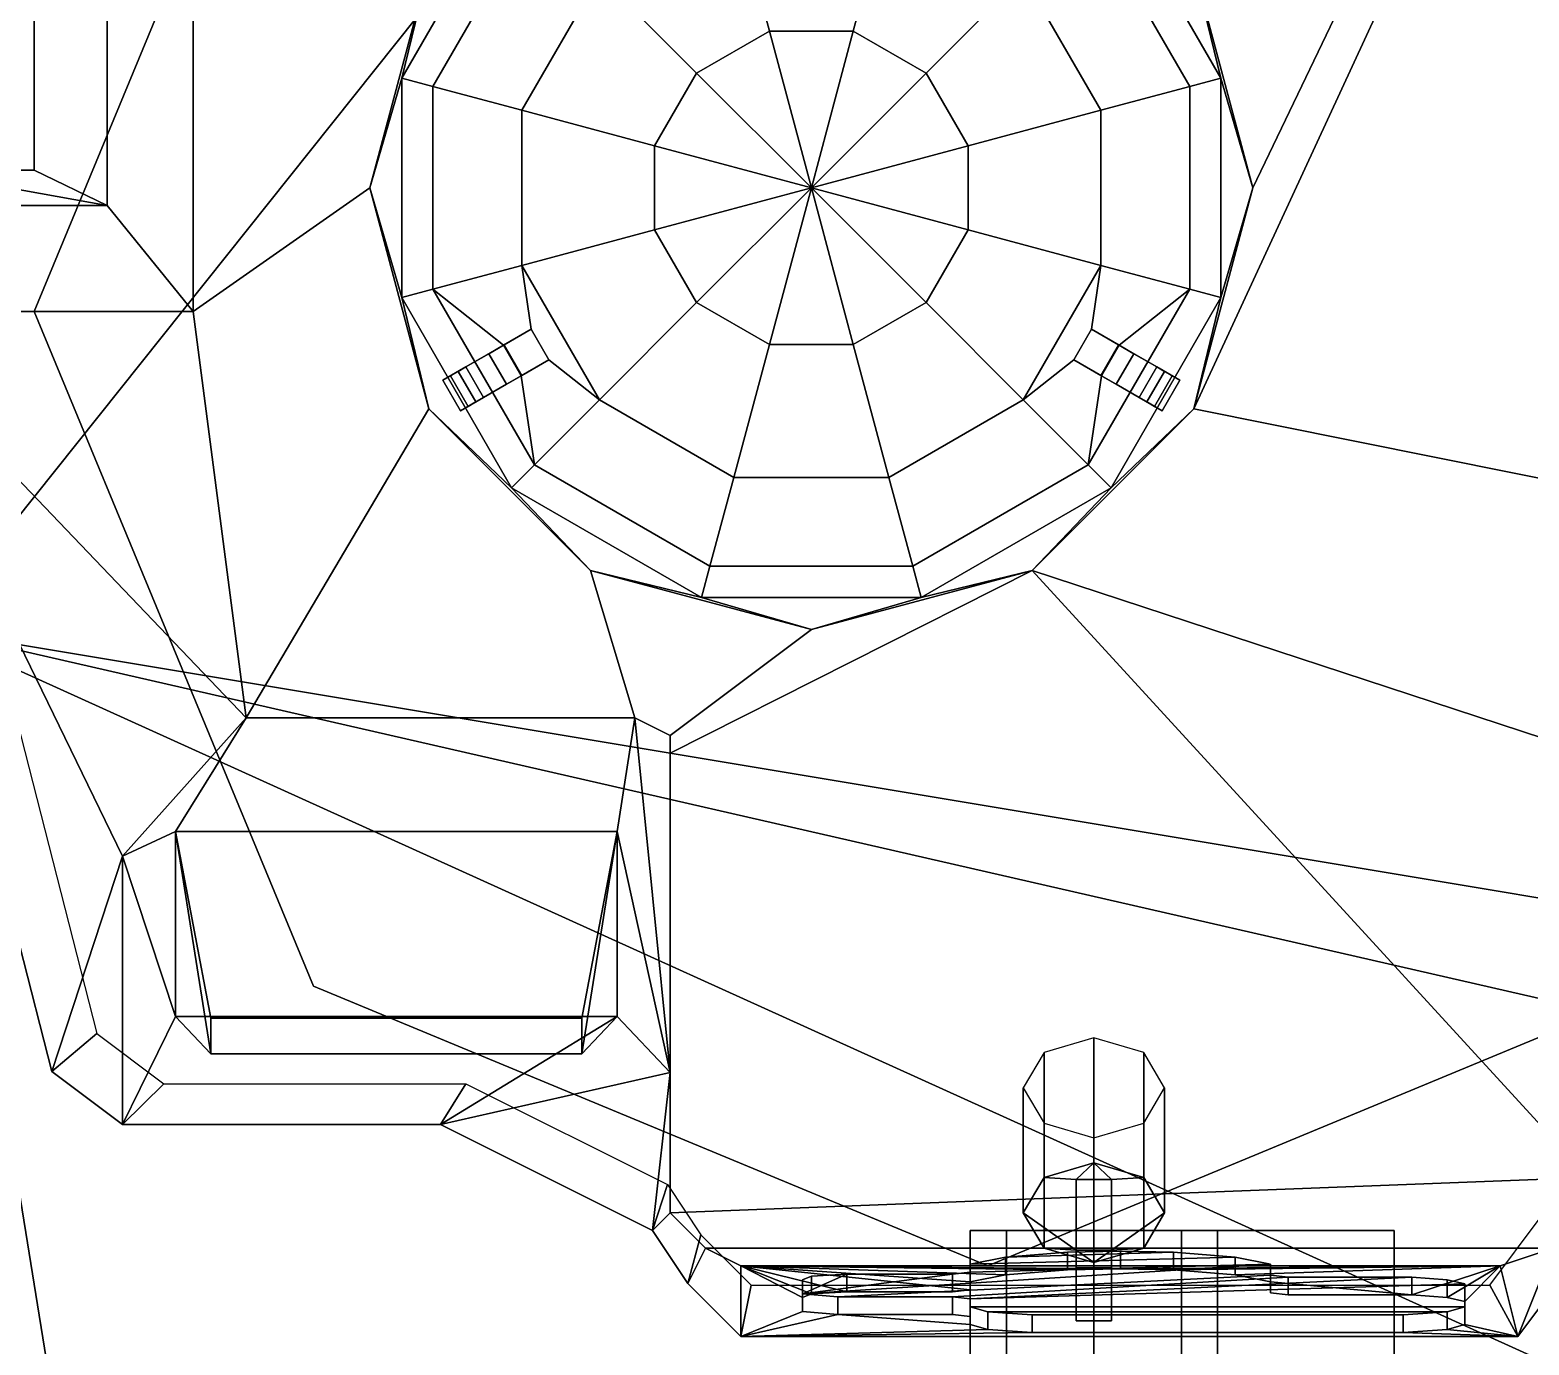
# Model space of a CAD drawing. Header units: millimetres. Extents: x -1 to 1, y -2.1 to 9.2.
# Drawn here: x -0.542 to 0.306, y -0.495 to 0.249 of the extents above; entities that cross this region are included whole.
import ezdxf

# ---------------------------------------------------------------- set-up
doc = ezdxf.new("R2010")
doc.units = ezdxf.units.MM
doc.layers.add('sleeve', color=5, linetype='Continuous')
doc.layers.add('turret', color=2, linetype='Continuous')

msp = doc.modelspace()

# ---------------------------------------------------------------- linework, layer by layer
for points in [[(-0.6, -1.23, 0.33), (-0.6, 1.58, 0.33), (0.6, 1.58, 0.33), (0.6, -1.23, 0.33)], [(0.11, 0.8, 1.37), (-0.6, -0.09, 1.37), (0.6, -0.29, 1.37), (0.51, 0.8, 1.37)], [(0.11, 0.8, 1.37), (-0.6, 0.8, 1.37), (-0.6, -0.09, 1.37), (0.11, 0.8, 1.37)], [(-0.6, -0.09, 1.37), (-0.63, -0.09, 1.35), (-0.54469, -0.61776, 1.35), (-0.51571, -0.61, 1.37)], [(-0.6, -0.09, 1.37), (-0.51571, -0.61, 1.37), (0.41, -0.62, 1.36778), (0.46, -0.57, 1.37)], [(0.58, -0.36, 1.37), (-0.6, -0.09, 1.37), (0.46, -0.57, 1.37), (0.53, -0.46, 1.37)], [(0.6, -0.29, 1.37), (-0.6, -0.09, 1.37), (0.58, -0.36, 1.37), (0.6, -0.29, 1.37)]]:
    msp.add_3dface(points)
at = {"layer": 'sleeve'}
for points in [[(-0.01, -0.43, 1.64), (-0.01, -0.43, 1.55), (-0.01, -0.7, 1.55), (-0.01, -0.7, 1.64)], [(0.0105, -0.43, 1.6895), (-0.01, -0.43, 1.64), (-0.01, -0.7, 1.64), (0.0105, -0.7, 1.6895)], [(-0.01, -0.43, 1.55), (0.0105, -0.43, 1.5005), (0.0105, -0.78, 1.5005), (-0.01, -0.78, 1.55)], [(0.06, -0.43, 1.71), (0.0105, -0.43, 1.6895), (0.0105, -0.7, 1.6895), (0.06, -0.7, 1.71)], [(0.0105, -0.43, 1.5005), (0.06, -0.43, 1.48), (0.06, -0.78, 1.48), (0.0105, -0.78, 1.5005)], [(0.23, -0.43, 1.48), (0.23, -0.59, 1.48), (0.06, -0.69, 1.48), (0.06, -0.43, 1.48)], [(0.23, -0.43, 1.63), (0.23, -0.43, 1.48), (0.06, -0.43, 1.48), (0.13, -0.43, 1.63)], [(0.1095, -0.43, 1.6895), (0.06, -0.43, 1.71), (0.06, -0.7, 1.71), (0.1095, -0.7, 1.6895)], [(0.13, -0.43, 1.64), (0.1095, -0.43, 1.6895), (0.1095, -0.7, 1.6895), (0.13, -0.7, 1.64)], [(0.13, -0.43, 1.63), (0.13, -0.69, 1.63), (0.23, -0.59, 1.63), (0.23, -0.43, 1.63)], [(0.13, -0.43, 1.63), (0.13, -0.43, 1.64), (0.13, -0.7, 1.64), (0.13, -0.69, 1.63)], [(0.23, -0.59, 1.63), (0.23, -0.59, 1.48), (0.23, -0.43, 1.48), (0.23, -0.43, 1.63)]]:
    msp.add_3dface(points, dxfattribs=at)
at = {"layer": 'turret'}
for points in [[(-0.38184, 0.47184, 1.37), (-0.54, 0.09, 1.37), (-0.54, 0.09, 1.4), (-0.38184, 0.47184, 1.4)], [(0.36414, 0.45586, 1.9), (0.29, 0.41, 1.9), (0.11651, 0.035, 1.9), (0.39, -0.02, 1.9)], [(0.11651, 0.285, 1.9), (0.15, 0.16, 1.9), (0.27, 0.41, 1.9), (0.19586, 0.45586, 1.9)], [(-0.49851, 0.41, 1.78), (-0.54, 0.39, 1.78), (-0.54, 0.17, 1.78), (-0.49851, 0.15, 1.78)], [(-0.45, 0.41, 1.9), (-0.49851, 0.41, 1.78), (-0.49851, 0.15, 1.78), (-0.45, 0.09, 1.9)], [(-0.45, 0.41, 1.9), (-0.45, 0.09, 1.9), (-0.35, 0.16, 1.9), (-0.31651, 0.285, 1.9)], [(0.29, 0.41, 1.9), (0.27, 0.41, 1.9), (0.15, 0.16, 1.9), (0.11651, 0.035, 1.9)], [(-0.54, 0.39, 1.78), (-0.61, 0.39, 1.73), (-0.61, 0.17, 1.73), (-0.54, 0.17, 1.78)], [(-0.26971, 0.32971, 1.92), (-0.31651, 0.285, 1.92), (-0.33182, 0.22212, 1.92)], [(-0.25679, 0.31679, 1.98), (-0.26971, 0.32971, 1.92), (-0.33182, 0.22212, 1.92), (-0.31418, 0.21739, 1.98)], [(-0.12377, 0.24871, 2.09), (-0.14392, 0.32392, 2.05), (-0.22, 0.28, 2.05), (-0.16494, 0.22494, 2.09)], [(-0.07623, 0.24871, 2.09), (-0.05608, 0.32392, 2.05), (-0.14392, 0.32392, 2.05), (-0.12377, 0.24871, 2.09)], [(-0.03506, 0.22494, 2.09), (0.02, 0.28, 2.05), (-0.05608, 0.32392, 2.05), (-0.07623, 0.24871, 2.09)], [(0.11418, 0.21739, 1.98), (0.13182, 0.22212, 1.92), (0.06971, 0.32971, 1.92), (0.05679, 0.31679, 1.98)], [(0.13182, 0.22212, 1.92), (0.11651, 0.285, 1.92), (0.06971, 0.32971, 1.92)], [(-0.22, 0.28, 2.05), (-0.25679, 0.31679, 1.98), (-0.31418, 0.21739, 1.98), (-0.26392, 0.20392, 2.05)], [(0.06392, 0.20392, 2.05), (0.11418, 0.21739, 1.98), (0.05679, 0.31679, 1.98), (0.02, 0.28, 2.05)], [(-0.31651, 0.285, 1.92), (-0.35, 0.16, 1.92), (-0.33182, 0.22212, 1.92)], [(-0.31651, 0.285, 1.9), (-0.35, 0.16, 1.9), (-0.35, 0.16, 1.92), (-0.31651, 0.285, 1.92)], [(0.15, 0.16, 1.92), (0.11651, 0.285, 1.92), (0.13182, 0.22212, 1.92)], [(0.15, 0.16, 1.9), (0.11651, 0.285, 1.9), (0.11651, 0.285, 1.92), (0.15, 0.16, 1.92)], [(-0.16494, 0.22494, 2.09), (-0.22, 0.28, 2.05), (-0.26392, 0.20392, 2.05), (-0.18871, 0.18377, 2.09)], [(-0.01129, 0.18377, 2.09), (0.06392, 0.20392, 2.05), (0.02, 0.28, 2.05), (-0.03506, 0.22494, 2.09)], [(-0.1, 0.16, 2.11), (-0.12377, 0.24871, 2.09), (-0.16494, 0.22494, 2.09), (-0.1, 0.16, 2.11)], [(-0.1, 0.16, 2.11), (-0.07623, 0.24871, 2.09), (-0.12377, 0.24871, 2.09), (-0.1, 0.16, 2.11)], [(-0.1, 0.16, 2.11), (-0.03506, 0.22494, 2.09), (-0.07623, 0.24871, 2.09), (-0.1, 0.16, 2.11)], [(-0.33182, 0.22212, 1.92), (-0.35, 0.16, 1.92), (-0.33182, 0.09788, 1.92)], [(-0.31418, 0.21739, 1.98), (-0.33182, 0.22212, 1.92), (-0.33182, 0.09788, 1.92), (-0.31418, 0.10261, 1.98)], [(-0.1, 0.16, 2.11), (-0.16494, 0.22494, 2.09), (-0.18871, 0.18377, 2.09), (-0.1, 0.16, 2.11)], [(-0.1, 0.16, 2.11), (-0.01129, 0.18377, 2.09), (-0.03506, 0.22494, 2.09), (-0.1, 0.16, 2.11)], [(0.11418, 0.10261, 1.98), (0.13182, 0.09788, 1.92), (0.13182, 0.22212, 1.92), (0.11418, 0.21739, 1.98)], [(0.13182, 0.09788, 1.92), (0.15, 0.16, 1.92), (0.13182, 0.22212, 1.92)], [(-0.26392, 0.20392, 2.05), (-0.31418, 0.21739, 1.98), (-0.31418, 0.10261, 1.98), (-0.26392, 0.11608, 2.05)], [(0.06392, 0.11608, 2.05), (0.11418, 0.10261, 1.98), (0.11418, 0.21739, 1.98), (0.06392, 0.20392, 2.05)], [(-0.18871, 0.18377, 2.09), (-0.26392, 0.20392, 2.05), (-0.26392, 0.11608, 2.05), (-0.18871, 0.13623, 2.09)], [(-0.01129, 0.13623, 2.09), (0.06392, 0.11608, 2.05), (0.06392, 0.20392, 2.05), (-0.01129, 0.18377, 2.09)], [(-0.1, 0.16, 2.11), (-0.18871, 0.18377, 2.09), (-0.18871, 0.13623, 2.09), (-0.1, 0.16, 2.11)], [(-0.1, 0.16, 2.11), (-0.01129, 0.13623, 2.09), (-0.01129, 0.18377, 2.09), (-0.1, 0.16, 2.11)], [(-0.61, 0.17, 1.73), (-0.61, 0.15, 1.50421), (-0.61, 0.15, 1.50421), (-0.49851, 0.15, 1.78)], [(-0.54, 0.17, 1.78), (-0.61, 0.17, 1.73), (-0.61, 0.17, 1.73), (-0.49851, 0.15, 1.78)], [(-0.45, 0.09, 1.9), (-0.42, -0.14, 1.9), (-0.31651, 0.035, 1.9), (-0.35, 0.16, 1.9)], [(-0.35, 0.16, 1.92), (-0.31651, 0.035, 1.92), (-0.33182, 0.09788, 1.92)], [(-0.35, 0.16, 1.9), (-0.31651, 0.035, 1.9), (-0.31651, 0.035, 1.92), (-0.35, 0.16, 1.92)], [(-0.1, 0.16, 2.11), (-0.18871, 0.13623, 2.09), (-0.16494, 0.09506, 2.09), (-0.1, 0.16, 2.11)], [(-0.1, 0.16, 2.11), (-0.16494, 0.09506, 2.09), (-0.12377, 0.07129, 2.09), (-0.1, 0.16, 2.11)], [(-0.1, 0.16, 2.11), (-0.12377, 0.07129, 2.09), (-0.07623, 0.07129, 2.09), (-0.1, 0.16, 2.11)], [(-0.1, 0.16, 2.11), (-0.03506, 0.09506, 2.09), (-0.01129, 0.13623, 2.09), (-0.1, 0.16, 2.11)], [(-0.1, 0.16, 2.11), (-0.07623, 0.07129, 2.09), (-0.03506, 0.09506, 2.09), (-0.1, 0.16, 2.11)], [(0.11651, 0.035, 1.92), (0.15, 0.16, 1.92), (0.13182, 0.09788, 1.92)], [(0.11651, 0.035, 1.9), (0.15, 0.16, 1.9), (0.15, 0.16, 1.92), (0.11651, 0.035, 1.92)], [(-0.49851, 0.15, 1.78), (-0.61, 0.15, 1.50421), (-0.64, 0.09, 1.43), (-0.45, 0.09, 1.9)], [(-0.18871, 0.13623, 2.09), (-0.26392, 0.11608, 2.05), (-0.22, 0.04, 2.05), (-0.16494, 0.09506, 2.09)], [(-0.03506, 0.09506, 2.09), (0.02, 0.04, 2.05), (0.06392, 0.11608, 2.05), (-0.01129, 0.13623, 2.09)], [(-0.31418, 0.10261, 1.98), (-0.27431, 0.07091, 2.00601), (-0.25865, 0.07995, 2.03121), (-0.26392, 0.11608, 2.05)], [(-0.26392, 0.11608, 2.05), (-0.25865, 0.07995, 2.03121), (-0.24865, 0.06263, 2.03121), (-0.22, 0.04, 2.05)], [(0.02, 0.04, 2.05), (0.04865, 0.06263, 2.03121), (0.05865, 0.07995, 2.03121), (0.06392, 0.11608, 2.05)], [(0.07431, 0.07091, 2.00601), (0.11418, 0.10261, 1.98), (0.06392, 0.11608, 2.05), (0.05865, 0.07995, 2.03121)], [(-0.31418, 0.10261, 1.98), (-0.33182, 0.09788, 1.92), (-0.26971, -0.00971, 1.92), (-0.25679, 0.00321, 1.98)], [(-0.27431, 0.07091, 2.00601), (-0.31418, 0.10261, 1.98), (-0.25679, 0.00321, 1.98), (-0.26431, 0.05359, 2.00601)], [(0.06431, 0.05359, 2.00601), (0.05679, 0.00321, 1.98), (0.11418, 0.10261, 1.98), (0.07431, 0.07091, 2.00601)], [(0.05679, 0.00321, 1.98), (0.06971, -0.00971, 1.92), (0.13182, 0.09788, 1.92), (0.11418, 0.10261, 1.98)], [(-0.33182, 0.09788, 1.92), (-0.31651, 0.035, 1.92), (-0.26971, -0.00971, 1.92)], [(-0.16494, 0.09506, 2.09), (-0.22, 0.04, 2.05), (-0.14392, -0.00392, 2.05), (-0.12377, 0.07129, 2.09)], [(-0.07623, 0.07129, 2.09), (-0.05608, -0.00392, 2.05), (0.02, 0.04, 2.05), (-0.03506, 0.09506, 2.09)], [(0.06971, -0.00971, 1.92), (0.11651, 0.035, 1.92), (0.13182, 0.09788, 1.92)], [(-0.45, 0.09, 1.9), (-0.64, 0.09, 1.43), (-0.42, -0.14, 1.9), (-0.45, 0.09, 1.9)], [(-0.42, -0.14, 1.9), (-0.64, 0.09, 1.43), (-0.49, -0.2183, 1.74), (-0.42, -0.14, 1.9)], [(-0.49, -0.2183, 1.74), (-0.64, 0.09, 1.43), (-0.53, -0.34, 1.43), (-0.49, -0.2183, 1.74)], [(-0.64, 0.09, 1.43), (-0.609, 0.09, 1.4), (-0.5045, -0.3185, 1.4), (-0.53, -0.34, 1.43)], [(-0.54, 0.09, 1.37), (-0.38184, -0.29184, 1.37), (-0.38184, -0.29184, 1.4), (-0.54, 0.09, 1.4)], [(-0.27431, 0.07091, 2.00601), (-0.28254, 0.06616, 2.025), (-0.27387, 0.07116, 2.04), (-0.25865, 0.07995, 2.03121)], [(-0.25865, 0.07995, 2.03121), (-0.27387, 0.07116, 2.04), (-0.26387, 0.05384, 2.04), (-0.24865, 0.06263, 2.03121)], [(0.04865, 0.06263, 2.03121), (0.06387, 0.05384, 2.04), (0.07387, 0.07116, 2.04), (0.05865, 0.07995, 2.03121)], [(0.08254, 0.06616, 2.025), (0.07431, 0.07091, 2.00601), (0.05865, 0.07995, 2.03121), (0.07387, 0.07116, 2.04)], [(-0.27387, 0.07116, 2.04), (-0.29553, 0.05866, 2.04), (-0.28553, 0.04134, 2.04), (-0.26387, 0.05384, 2.04)], [(-0.28254, 0.06616, 2.025), (-0.29553, 0.05866, 2.025), (-0.29553, 0.05866, 2.04), (-0.27387, 0.07116, 2.04)], [(-0.28254, 0.06616, 2.025), (-0.27431, 0.07091, 2.00601), (-0.26431, 0.05359, 2.00601), (-0.27254, 0.04884, 2.025)], [(-0.12377, 0.07129, 2.09), (-0.14392, -0.00392, 2.05), (-0.05608, -0.00392, 2.05), (-0.07623, 0.07129, 2.09)], [(0.06387, 0.05384, 2.04), (0.08553, 0.04134, 2.04), (0.09553, 0.05866, 2.04), (0.07387, 0.07116, 2.04)], [(0.07254, 0.04884, 2.025), (0.06431, 0.05359, 2.00601), (0.07431, 0.07091, 2.00601), (0.08254, 0.06616, 2.025)], [(0.09553, 0.05866, 2.025), (0.08254, 0.06616, 2.025), (0.07387, 0.07116, 2.04), (0.09553, 0.05866, 2.04)], [(-0.29553, 0.05866, 2.025), (-0.28254, 0.06616, 2.025), (-0.27254, 0.04884, 2.025), (-0.28553, 0.04134, 2.025)], [(-0.27254, 0.04884, 2.025), (-0.26431, 0.05359, 2.00601), (-0.24865, 0.06263, 2.03121), (-0.26387, 0.05384, 2.04)], [(-0.26431, 0.05359, 2.00601), (-0.25679, 0.00321, 1.98), (-0.22, 0.04, 2.05), (-0.24865, 0.06263, 2.03121)], [(0.05679, 0.00321, 1.98), (0.06431, 0.05359, 2.00601), (0.04865, 0.06263, 2.03121), (0.02, 0.04, 2.05)], [(0.06431, 0.05359, 2.00601), (0.07254, 0.04884, 2.025), (0.06387, 0.05384, 2.04), (0.04865, 0.06263, 2.03121)], [(0.08553, 0.04134, 2.025), (0.07254, 0.04884, 2.025), (0.08254, 0.06616, 2.025), (0.09553, 0.05866, 2.025)], [(-0.29553, 0.05866, 2.04), (-0.30852, 0.05116, 2.03), (-0.29852, 0.03384, 2.03), (-0.28553, 0.04134, 2.04)], [(-0.29553, 0.05866, 2.025), (-0.29986, 0.05616, 2.02), (-0.30852, 0.05116, 2.03), (-0.29553, 0.05866, 2.04)], [(-0.29986, 0.05616, 2.02), (-0.30419, 0.05366, 2.02), (-0.30852, 0.05116, 2.025), (-0.30852, 0.05116, 2.03)], [(-0.30852, 0.05116, 2.025), (-0.30419, 0.05366, 2.02), (-0.29419, 0.03634, 2.02), (-0.29852, 0.03384, 2.025)], [(-0.30852, 0.05116, 2.03), (-0.30852, 0.05116, 2.025), (-0.29852, 0.03384, 2.025), (-0.29852, 0.03384, 2.03)], [(-0.30419, 0.05366, 2.02), (-0.29986, 0.05616, 2.02), (-0.28986, 0.03884, 2.02), (-0.29419, 0.03634, 2.02)], [(-0.29986, 0.05616, 2.02), (-0.29553, 0.05866, 2.025), (-0.28553, 0.04134, 2.025), (-0.28986, 0.03884, 2.02)], [(-0.28553, 0.04134, 2.025), (-0.27254, 0.04884, 2.025), (-0.26387, 0.05384, 2.04), (-0.28553, 0.04134, 2.04)], [(0.07254, 0.04884, 2.025), (0.08553, 0.04134, 2.025), (0.08553, 0.04134, 2.04), (0.06387, 0.05384, 2.04)], [(0.08553, 0.04134, 2.04), (0.09852, 0.03384, 2.03), (0.10852, 0.05116, 2.03), (0.09553, 0.05866, 2.04)], [(0.08986, 0.03884, 2.02), (0.08553, 0.04134, 2.025), (0.09553, 0.05866, 2.025), (0.09986, 0.05616, 2.02)], [(0.09419, 0.03634, 2.02), (0.08986, 0.03884, 2.02), (0.09986, 0.05616, 2.02), (0.10419, 0.05366, 2.02)], [(0.09852, 0.03384, 2.025), (0.09419, 0.03634, 2.02), (0.10419, 0.05366, 2.02), (0.10852, 0.05116, 2.025)], [(0.09986, 0.05616, 2.02), (0.09553, 0.05866, 2.025), (0.09553, 0.05866, 2.04), (0.10852, 0.05116, 2.03)], [(0.09852, 0.03384, 2.03), (0.09852, 0.03384, 2.025), (0.10852, 0.05116, 2.025), (0.10852, 0.05116, 2.03)], [(0.10419, 0.05366, 2.02), (0.09986, 0.05616, 2.02), (0.10852, 0.05116, 2.03), (0.10852, 0.05116, 2.025)], [(-0.42, -0.14, 1.9), (-0.2, -0.14, 1.9), (-0.225, -0.05651, 1.9), (-0.31651, 0.035, 1.9)], [(-0.31651, 0.035, 1.92), (-0.225, -0.05651, 1.92), (-0.26971, -0.00971, 1.92)], [(-0.31651, 0.035, 1.9), (-0.225, -0.05651, 1.9), (-0.225, -0.05651, 1.92), (-0.31651, 0.035, 1.92)], [(-0.28986, 0.03884, 2.02), (-0.28553, 0.04134, 2.025), (-0.28553, 0.04134, 2.04), (-0.29852, 0.03384, 2.03)], [(-0.29419, 0.03634, 2.02), (-0.28986, 0.03884, 2.02), (-0.29852, 0.03384, 2.03), (-0.29852, 0.03384, 2.025)], [(-0.22, 0.04, 2.05), (-0.25679, 0.00321, 1.98), (-0.15739, -0.05418, 1.98), (-0.14392, -0.00392, 2.05)], [(-0.05608, -0.00392, 2.05), (-0.04261, -0.05418, 1.98), (0.05679, 0.00321, 1.98), (0.02, 0.04, 2.05)], [(0.025, -0.05651, 1.92), (0.11651, 0.035, 1.92), (0.06971, -0.00971, 1.92)], [(0.34, -0.16, 1.9), (0.39, -0.02, 1.9), (0.11651, 0.035, 1.9), (0.025, -0.05651, 1.9)], [(0.025, -0.05651, 1.9), (0.11651, 0.035, 1.9), (0.11651, 0.035, 1.92), (0.025, -0.05651, 1.92)], [(0.08553, 0.04134, 2.025), (0.08986, 0.03884, 2.02), (0.09852, 0.03384, 2.03), (0.08553, 0.04134, 2.04)], [(0.08986, 0.03884, 2.02), (0.09419, 0.03634, 2.02), (0.09852, 0.03384, 2.025), (0.09852, 0.03384, 2.03)], [(-0.25679, 0.00321, 1.98), (-0.26971, -0.00971, 1.92), (-0.16212, -0.07182, 1.92), (-0.15739, -0.05418, 1.98)], [(-0.04261, -0.05418, 1.98), (-0.03788, -0.07182, 1.92), (0.06971, -0.00971, 1.92), (0.05679, 0.00321, 1.98)], [(-0.14392, -0.00392, 2.05), (-0.15739, -0.05418, 1.98), (-0.04261, -0.05418, 1.98), (-0.05608, -0.00392, 2.05)], [(-0.26971, -0.00971, 1.92), (-0.225, -0.05651, 1.92), (-0.16212, -0.07182, 1.92)], [(-0.03788, -0.07182, 1.92), (0.025, -0.05651, 1.92), (0.06971, -0.00971, 1.92)], [(-0.225, -0.05651, 1.92), (-0.1, -0.09, 1.92), (-0.16212, -0.07182, 1.92)], [(-0.2, -0.14, 1.9), (-0.18, -0.15, 1.9), (-0.1, -0.09, 1.9), (-0.225, -0.05651, 1.9)], [(-0.225, -0.05651, 1.9), (-0.1, -0.09, 1.9), (-0.1, -0.09, 1.92), (-0.225, -0.05651, 1.92)], [(-0.18, -0.16, 1.9), (-0.18, -0.42, 1.79786), (0.34, -0.4, 1.80571), (0.025, -0.05651, 1.9)], [(-0.18, -0.15, 1.9), (-0.18, -0.16, 1.9), (0.025, -0.05651, 1.9), (-0.1, -0.09, 1.9)], [(-0.15739, -0.05418, 1.98), (-0.16212, -0.07182, 1.92), (-0.03788, -0.07182, 1.92), (-0.04261, -0.05418, 1.98)], [(-0.1, -0.09, 1.92), (0.025, -0.05651, 1.92), (-0.03788, -0.07182, 1.92)], [(-0.1, -0.09, 1.9), (0.025, -0.05651, 1.9), (0.025, -0.05651, 1.92), (-0.1, -0.09, 1.92)], [(0.34, -0.4, 1.80571), (0.34, -0.16, 1.9), (0.025, -0.05651, 1.9)], [(-0.16212, -0.07182, 1.92), (-0.1, -0.09, 1.92), (-0.03788, -0.07182, 1.92)], [(-0.42, -0.14, 1.9), (-0.42, -0.14, 1.9), (-0.49, -0.2183, 1.74), (-0.46, -0.20417, 1.76886)], [(-0.2, -0.14, 1.9), (-0.42, -0.14, 1.9), (-0.46, -0.20417, 1.76886), (-0.21, -0.20417, 1.76886)], [(-0.21, -0.20417, 1.76886), (-0.18, -0.34064, 1.49), (-0.18, -0.34064, 1.49), (-0.2, -0.14, 1.9)], [(-0.2, -0.14, 1.9), (-0.18, -0.34064, 1.49), (-0.18, -0.34064, 1.49), (-0.18, -0.15, 1.9)], [(-0.18, -0.15, 1.9), (-0.18, -0.34064, 1.49), (-0.18, -0.34064, 1.49), (-0.18, -0.16, 1.9)], [(-0.18, -0.16, 1.9), (-0.18, -0.34064, 1.49), (-0.18, -0.34064, 1.49), (-0.18, -0.42, 1.79786)], [(-0.46, -0.20417, 1.76886), (-0.49, -0.2183, 1.74), (-0.46, -0.30891, 1.55484)], [(-0.44, -0.33, 1.71), (-0.46, -0.20417, 1.76886), (-0.46, -0.30891, 1.55484), (-0.44, -0.33, 1.59)], [(-0.44, -0.31, 1.74), (-0.46, -0.20417, 1.76886), (-0.44, -0.33, 1.71)], [(-0.21, -0.20417, 1.76886), (-0.46, -0.20417, 1.76886), (-0.44, -0.31, 1.74), (-0.23, -0.31, 1.74)], [(-0.21, -0.20417, 1.76886), (-0.23, -0.33, 1.71), (-0.23, -0.33, 1.59), (-0.21, -0.30891, 1.55484)], [(-0.21, -0.20417, 1.76886), (-0.23, -0.31, 1.74), (-0.23, -0.33, 1.71)], [(-0.21, -0.30891, 1.55484), (-0.18, -0.34064, 1.49), (-0.18, -0.34064, 1.49), (-0.21, -0.20417, 1.76886)], [(-0.49, -0.2183, 1.74), (-0.53, -0.34, 1.43), (-0.49, -0.37, 1.43), (-0.49, -0.2183, 1.74)], [(-0.46, -0.30891, 1.55484), (-0.49, -0.2183, 1.74), (-0.49, -0.37, 1.43)], [(-0.38184, -0.29184, 1.37), (0, -0.45, 1.37), (0, -0.45, 1.4), (-0.38184, -0.29184, 1.4)], [(0, -0.45, 1.37), (0.38184, -0.29184, 1.37), (0.38184, -0.29184, 1.4), (0, -0.45, 1.4)], [(-0.21, -0.30891, 1.55484), (-0.46, -0.30891, 1.55484), (-0.49, -0.37, 1.43), (-0.31, -0.37, 1.43)], [(-0.23, -0.33, 1.59), (-0.44, -0.33, 1.59), (-0.46, -0.30891, 1.55484), (-0.21, -0.30891, 1.55484)], [(-0.23, -0.31, 1.74), (-0.44, -0.31, 1.74), (-0.44, -0.33, 1.71), (-0.23, -0.33, 1.71)], [(-0.31, -0.37, 1.43), (-0.18, -0.34064, 1.49), (-0.18, -0.34064, 1.49), (-0.21, -0.30891, 1.55484)], [(-0.53, -0.34, 1.43), (-0.5045, -0.3185, 1.4), (-0.4665, -0.347, 1.4), (-0.49, -0.37, 1.43)], [(0.06, -0.32101, 1.76757), (0.03172, -0.32929, 1.75929), (0.03172, -0.4, 1.83), (0.06, -0.39172, 1.83828)], [(0.08828, -0.32929, 1.75929), (0.06, -0.32101, 1.76757), (0.06, -0.39172, 1.83828), (0.08828, -0.4, 1.83)], [(-0.23, -0.33, 1.71), (-0.44, -0.33, 1.71), (-0.44, -0.33, 1.59), (-0.23, -0.33, 1.59)], [(0.03172, -0.32929, 1.75929), (0.02, -0.34929, 1.73929), (0.02, -0.42, 1.81), (0.03172, -0.4, 1.83)], [(0.1, -0.34929, 1.73929), (0.08828, -0.32929, 1.75929), (0.08828, -0.4, 1.83), (0.1, -0.42, 1.81)], [(-0.49, -0.37, 1.43), (-0.4665, -0.347, 1.4), (-0.2955, -0.347, 1.4), (-0.31, -0.37, 1.43)], [(-0.31, -0.37, 1.43), (-0.19, -0.43, 1.43), (-0.19, -0.43, 1.43), (-0.18, -0.34064, 1.49)], [(-0.31, -0.37, 1.43), (-0.2955, -0.347, 1.4), (-0.1815, -0.404, 1.4), (-0.19, -0.43, 1.43)], [(-0.18, -0.34064, 1.49), (-0.19, -0.43, 1.43), (-0.19, -0.43, 1.43), (-0.18, -0.42, 1.79786)], [(0.02, -0.34929, 1.73929), (0.03172, -0.36929, 1.71929), (0.03172, -0.44, 1.79), (0.02, -0.42, 1.81)], [(0.08828, -0.36929, 1.71929), (0.1, -0.34929, 1.73929), (0.1, -0.42, 1.81), (0.08828, -0.44, 1.79)], [(0.03172, -0.36929, 1.71929), (0.06, -0.37757, 1.71101), (0.06, -0.44828, 1.78172), (0.03172, -0.44, 1.79)], [(0.06, -0.37757, 1.71101), (0.08828, -0.36929, 1.71929), (0.08828, -0.44, 1.79), (0.06, -0.44828, 1.78172)], [(0.06, -0.39172, 1.83828), (0.06, -0.39172, 1.83828), (0.03172, -0.4, 1.83), (0.05, -0.40121, 1.82879)], [(0.06, -0.39172, 1.83828), (0.06, -0.39172, 1.83828), (0.05, -0.40121, 1.82879), (0.07, -0.40121, 1.82879)], [(0.06, -0.39172, 1.83828), (0.06, -0.39172, 1.83828), (0.07, -0.40121, 1.82879), (0.08828, -0.4, 1.83)], [(-0.19, -0.43, 1.43), (-0.1815, -0.404, 1.4), (-0.1625, -0.4325, 1.4), (-0.17, -0.46, 1.43)], [(-0.18, -0.42, 1.79786), (-0.16, -0.44, 1.79), (0.32, -0.44, 1.79), (0.34, -0.4, 1.80571)], [(0.03172, -0.4, 1.83), (0.02, -0.42, 1.81), (0.05, -0.44121, 1.78879), (0.05, -0.40121, 1.82879)], [(0.05, -0.45121, 1.82879), (0.05, -0.44121, 1.85879), (0.05, -0.40121, 1.82879), (0.05, -0.44121, 1.80879)], [(0.07, -0.40121, 1.82879), (0.05, -0.40121, 1.82879), (0.05, -0.44121, 1.85879), (0.07, -0.44121, 1.85879)], [(0.05, -0.44121, 1.80879), (0.05, -0.40121, 1.82879), (0.05, -0.40121, 1.82879), (0.05, -0.44121, 1.78879)], [(0.1, -0.42, 1.81), (0.08828, -0.4, 1.83), (0.07, -0.40121, 1.82879), (0.07, -0.44121, 1.78879)], [(0.07, -0.44121, 1.85879), (0.07, -0.45121, 1.82879), (0.07, -0.44121, 1.80879), (0.07, -0.40121, 1.82879)], [(0.07, -0.40121, 1.82879), (0.07, -0.44121, 1.80879), (0.07, -0.44121, 1.78879), (0.07, -0.40121, 1.82879)], [(-0.18, -0.42, 1.79786), (-0.19, -0.43, 1.43), (-0.17, -0.46, 1.43), (-0.16, -0.44, 1.79)], [(0.02, -0.42, 1.81), (0.03172, -0.44, 1.79), (0.05, -0.44121, 1.78879)], [(0.08828, -0.44, 1.79), (0.1, -0.42, 1.81), (0.07, -0.44121, 1.78879)], [(0.3, -0.49, 1.43), (0.284, -0.461, 1.4), (0.3125, -0.423, 1.4), (0.33, -0.45, 1.43)], [(-0.17, -0.46, 1.43), (-0.1625, -0.4325, 1.4), (-0.134, -0.461, 1.4), (-0.14, -0.49, 1.43)], [(-0.16, -0.44, 1.79), (-0.17, -0.46, 1.43), (-0.14, -0.49, 1.43), (-0.14, -0.45, 1.78607)], [(-0.16, -0.44, 1.79), (-0.14, -0.45, 1.78607), (0.29, -0.45, 1.78607), (0.32, -0.44, 1.79)], [(0.03172, -0.44, 1.79), (0.06, -0.44828, 1.78172), (0.05, -0.44121, 1.78879)], [(0.05, -0.44121, 1.85879), (0.05, -0.45121, 1.82879), (0.05, -0.48121, 1.83879), (0.05, -0.45121, 1.85879)], [(0.07, -0.44121, 1.80879), (0.05, -0.44121, 1.80879), (0.05, -0.44121, 1.78879), (0.07, -0.44121, 1.78879)], [(0.07, -0.45121, 1.82879), (0.05, -0.45121, 1.82879), (0.05, -0.44121, 1.80879), (0.07, -0.44121, 1.80879)], [(0.05, -0.44121, 1.78879), (0.06, -0.44828, 1.78172), (0.07, -0.44121, 1.78879)], [(0.07, -0.44121, 1.85879), (0.05, -0.44121, 1.85879), (0.05, -0.45121, 1.85879), (0.07, -0.45121, 1.85879)], [(0.07, -0.44121, 1.78879), (0.06, -0.44828, 1.78172), (0.08828, -0.44, 1.79)], [(0.07, -0.45121, 1.82879), (0.07, -0.44121, 1.85879), (0.07, -0.45121, 1.85879), (0.07, -0.48121, 1.83879)], [(0.29, -0.45, 1.78607), (0.3, -0.49, 1.43), (0.3, -0.49, 1.43), (0.32, -0.44, 1.79)], [(0.32, -0.44, 1.79), (0.3, -0.49, 1.43), (0.3, -0.49, 1.43), (0.33, -0.45, 1.43)], [(0.16, -0.44911, 1.705), (-0.01, -0.4536, 1.665), (-0.02, -0.45472, 1.655), (-0.105, -0.46596, 1.555)], [(0.16, -0.44911, 1.705), (-0.105, -0.46596, 1.555), (-0.085, -0.46764, 1.54), (0.16, -0.45529, 1.65)], [(-0.01, -0.44911, 1.705), (0.14, -0.44518, 1.74), (0.105, -0.44237, 1.765), (0.01, -0.44518, 1.74)], [(-0.01, -0.4536, 1.665), (0.16, -0.44911, 1.705), (0.14, -0.44518, 1.74), (-0.01, -0.44911, 1.705)], [(0.01, -0.44518, 1.74), (0.01, -0.45518, 1.74), (-0.01, -0.45911, 1.705), (-0.01, -0.44911, 1.705)], [(-0.01, -0.44911, 1.705), (-0.01, -0.45911, 1.705), (-0.01, -0.4636, 1.665), (-0.01, -0.4536, 1.665)], [(0.105, -0.44237, 1.765), (0.075, -0.44181, 1.77), (0.045, -0.44237, 1.765), (0.01, -0.44518, 1.74)], [(0.045, -0.44237, 1.765), (0.045, -0.45237, 1.765), (0.01, -0.45518, 1.74), (0.01, -0.44518, 1.74)], [(0.075, -0.44181, 1.77), (0.075, -0.45181, 1.77), (0.045, -0.45237, 1.765), (0.045, -0.44237, 1.765)], [(0.105, -0.44237, 1.765), (0.105, -0.45237, 1.765), (0.075, -0.45181, 1.77), (0.075, -0.44181, 1.77)], [(0.14, -0.44518, 1.74), (0.14, -0.45518, 1.74), (0.105, -0.45237, 1.765), (0.105, -0.44237, 1.765)], [(0.16, -0.44911, 1.705), (0.16, -0.45911, 1.705), (0.14, -0.45518, 1.74), (0.14, -0.44518, 1.74)], [(0.16, -0.45529, 1.65), (0.16, -0.46529, 1.65), (0.16, -0.45911, 1.705), (0.16, -0.44911, 1.705)], [(-0.14, -0.45, 1.78607), (-0.14, -0.49, 1.43), (-0.105, -0.47596, 1.555), (-0.105, -0.46809, 1.625)], [(0.29, -0.45, 1.78607), (-0.14, -0.45, 1.78607), (-0.14, -0.45, 1.78607), (0.075, -0.45181, 1.77)], [(0.075, -0.45181, 1.77), (-0.14, -0.45, 1.78607), (-0.14, -0.45, 1.78607), (0.045, -0.45237, 1.765)], [(0.045, -0.45237, 1.765), (-0.14, -0.45, 1.78607), (-0.14, -0.45, 1.78607), (0.01, -0.45518, 1.74)], [(0.01, -0.45518, 1.74), (-0.14, -0.45, 1.78607), (-0.14, -0.45, 1.78607), (-0.01, -0.45911, 1.705)], [(-0.01, -0.45911, 1.705), (-0.14, -0.45, 1.78607), (-0.14, -0.45, 1.78607), (-0.01, -0.4636, 1.665)], [(-0.02, -0.46472, 1.655), (-0.01, -0.4636, 1.665), (-0.14, -0.45, 1.78607), (-0.08, -0.46472, 1.655)], [(-0.14, -0.45, 1.78607), (-0.14, -0.45, 1.78607), (-0.1, -0.46585, 1.645), (-0.08, -0.46472, 1.655)], [(-0.14, -0.45, 1.78607), (-0.14, -0.45, 1.78607), (-0.105, -0.46809, 1.625), (-0.1, -0.46585, 1.645)], [(-0.105, -0.46596, 1.555), (-0.02, -0.45472, 1.655), (-0.08, -0.45472, 1.655), (-0.105, -0.46596, 1.555)], [(-0.1, -0.45585, 1.645), (-0.105, -0.45809, 1.625), (-0.105, -0.46596, 1.555), (-0.08, -0.45472, 1.655)], [(-0.1, -0.45585, 1.645), (-0.1, -0.46585, 1.645), (-0.105, -0.46809, 1.625), (-0.105, -0.45809, 1.625)], [(-0.105, -0.45809, 1.625), (-0.105, -0.46809, 1.625), (-0.105, -0.47596, 1.555), (-0.105, -0.46596, 1.555)], [(-0.08, -0.45472, 1.655), (-0.08, -0.46472, 1.655), (-0.1, -0.46585, 1.645), (-0.1, -0.45585, 1.645)], [(-0.02, -0.46764, 1.54), (0.17, -0.45641, 1.64), (0.16, -0.45529, 1.65), (-0.085, -0.46764, 1.54)], [(-0.02, -0.45472, 1.655), (-0.02, -0.46472, 1.655), (-0.08, -0.46472, 1.655), (-0.08, -0.45472, 1.655)], [(-0.01, -0.4536, 1.665), (-0.01, -0.4636, 1.665), (-0.02, -0.46472, 1.655), (-0.02, -0.45472, 1.655)], [(-0.01, -0.46877, 1.53), (0.24, -0.45641, 1.64), (0.17, -0.45641, 1.64), (-0.02, -0.46764, 1.54)], [(-0.01, -0.46877, 1.53), (0.27, -0.46034, 1.605), (0.26, -0.45809, 1.625), (0.24, -0.45641, 1.64)], [(0.05, -0.48121, 1.82879), (0.05, -0.48121, 1.83879), (0.05, -0.45121, 1.82879)], [(0.07, -0.48121, 1.82879), (0.05, -0.48121, 1.82879), (0.05, -0.45121, 1.82879), (0.07, -0.45121, 1.82879)], [(0.07, -0.45121, 1.85879), (0.05, -0.45121, 1.85879), (0.05, -0.48121, 1.83879), (0.07, -0.48121, 1.83879)], [(0.07, -0.48121, 1.83879), (0.07, -0.48121, 1.82879), (0.07, -0.45121, 1.82879)], [(0.29, -0.45, 1.78607), (0.075, -0.45181, 1.77), (0.075, -0.45181, 1.77), (0.105, -0.45237, 1.765)], [(0.14, -0.45518, 1.74), (0.29, -0.45, 1.78607), (0.29, -0.45, 1.78607), (0.105, -0.45237, 1.765)], [(0.24, -0.46641, 1.64), (0.29, -0.45, 1.78607), (0.14, -0.45518, 1.74), (0.16, -0.45911, 1.705)], [(0.17, -0.45641, 1.64), (0.17, -0.46641, 1.64), (0.16, -0.46529, 1.65), (0.16, -0.45529, 1.65)], [(0.24, -0.45641, 1.64), (0.24, -0.46641, 1.64), (0.17, -0.46641, 1.64), (0.17, -0.45641, 1.64)], [(0.26, -0.46809, 1.625), (0.29, -0.45, 1.78607), (0.29, -0.45, 1.78607), (0.24, -0.46641, 1.64)], [(0.26, -0.45809, 1.625), (0.26, -0.46809, 1.625), (0.24, -0.46641, 1.64), (0.24, -0.45641, 1.64)], [(0.27, -0.47034, 1.605), (0.29, -0.45, 1.78607), (0.29, -0.45, 1.78607), (0.26, -0.46809, 1.625)], [(0.27, -0.46034, 1.605), (0.27, -0.47034, 1.605), (0.26, -0.46809, 1.625), (0.26, -0.45809, 1.625)], [(0.27, -0.48326, 1.49), (0.3, -0.49, 1.43), (0.29, -0.45, 1.78607), (0.27, -0.47034, 1.605)], [(-0.14, -0.49, 1.43), (-0.134, -0.461, 1.4), (0.284, -0.461, 1.4), (0.3, -0.49, 1.43)], [(-0.105, -0.46596, 1.555), (-0.105, -0.47596, 1.555), (-0.085, -0.47764, 1.54), (-0.085, -0.46764, 1.54)], [(-0.01, -0.46877, 1.53), (-0.01, -0.47326, 1.49), (0.27, -0.47326, 1.49), (0.27, -0.46034, 1.605)], [(0.17, -0.46641, 1.64), (0.24, -0.46641, 1.64), (0.16, -0.45911, 1.705), (0.16, -0.46529, 1.65)], [(0.27, -0.47326, 1.49), (0.27, -0.48326, 1.49), (0.27, -0.47034, 1.605), (0.27, -0.46034, 1.605)], [(-0.085, -0.46764, 1.54), (-0.085, -0.47764, 1.54), (-0.02, -0.47764, 1.54), (-0.02, -0.46764, 1.54)], [(-0.02, -0.46764, 1.54), (-0.02, -0.47764, 1.54), (-0.01, -0.47877, 1.53), (-0.01, -0.46877, 1.53)], [(-0.01, -0.46877, 1.53), (-0.01, -0.47877, 1.53), (-0.01, -0.48326, 1.49), (-0.01, -0.47326, 1.49)], [(-0.01, -0.47326, 1.49), (0, -0.47607, 1.465), (0.26, -0.47607, 1.465), (0.27, -0.47326, 1.49)], [(-0.01, -0.47326, 1.49), (-0.01, -0.48326, 1.49), (0, -0.48607, 1.465), (0, -0.47607, 1.465)], [(0.26, -0.47607, 1.465), (0.26, -0.48607, 1.465), (0.27, -0.48326, 1.49), (0.27, -0.47326, 1.49)], [(-0.105, -0.47596, 1.555), (-0.14, -0.49, 1.43), (-0.085, -0.47764, 1.54), (-0.105, -0.47596, 1.555)], [(-0.085, -0.47764, 1.54), (-0.14, -0.49, 1.43), (0, -0.48607, 1.465), (-0.01, -0.48326, 1.49)], [(-0.02, -0.47764, 1.54), (-0.085, -0.47764, 1.54), (-0.01, -0.48326, 1.49), (-0.01, -0.47877, 1.53)], [(0, -0.47607, 1.465), (0.025, -0.47775, 1.45), (0.235, -0.47775, 1.45), (0.26, -0.47607, 1.465)], [(0, -0.47607, 1.465), (0, -0.48607, 1.465), (0.025, -0.48775, 1.45), (0.025, -0.47775, 1.45)], [(0.025, -0.47775, 1.45), (0.025, -0.48775, 1.45), (0.235, -0.48775, 1.45), (0.235, -0.47775, 1.45)], [(0.07, -0.48121, 1.83879), (0.05, -0.48121, 1.83879), (0.05, -0.48121, 1.82879), (0.07, -0.48121, 1.82879)], [(0.235, -0.47775, 1.45), (0.235, -0.48775, 1.45), (0.26, -0.48607, 1.465), (0.26, -0.47607, 1.465)], [(0.26, -0.48607, 1.465), (0.3, -0.49, 1.43), (0.3, -0.49, 1.43), (0.27, -0.48326, 1.49)], [(0, -0.48607, 1.465), (-0.14, -0.49, 1.43), (0.025, -0.48775, 1.45)], [(0.025, -0.48775, 1.45), (-0.14, -0.49, 1.43), (0.3, -0.49, 1.43), (0.235, -0.48775, 1.45)], [(0.235, -0.48775, 1.45), (0.3, -0.49, 1.43), (0.3, -0.49, 1.43), (0.26, -0.48607, 1.465)]]:
    msp.add_3dface(points, dxfattribs=at)

doc.saveas('drawing.dxf')
